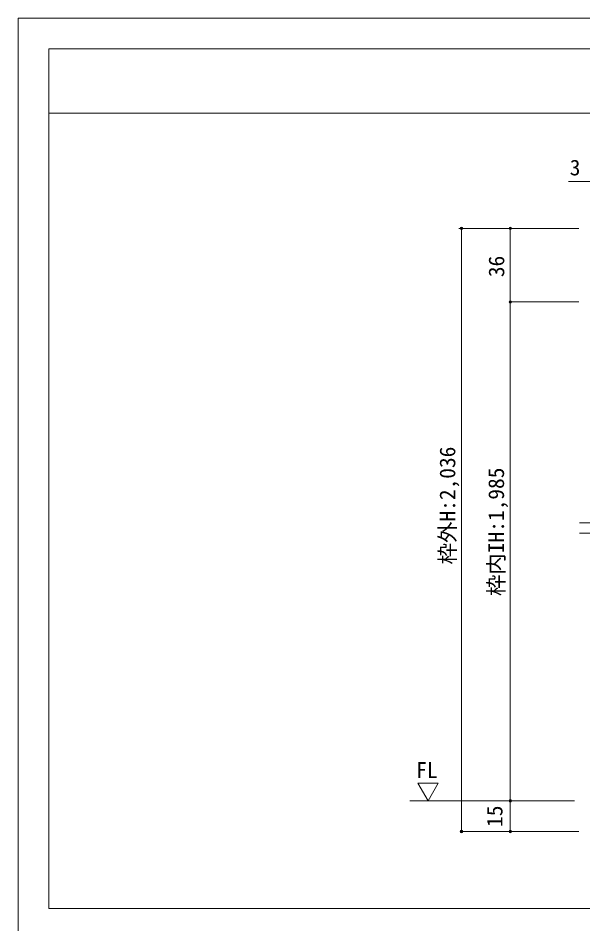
# Model space of a CAD drawing. Units: millimetres on the paper, enlarged 10 times, with parts at other scales. Extents: x -1985 to 2015, y -1370 to 1400.
# Drawn here: x -1985 to -1063, y -78 to 1400 of the extents above; entities that cross this region are included whole.
import ezdxf
from ezdxf.enums import TextEntityAlignment as Align

# ---------------------------------------------------------------- set-up
doc = ezdxf.new("R2010")
doc.units = ezdxf.units.MM
doc.header["$LTSCALE"] = 10
doc.header["$PDMODE"] = 32
doc.header["$PDSIZE"] = 4
doc.linetypes.add('DOUBLE_CHAIN2', pattern=[12.8, 9, -1, 0.6, -0.6, 0.6, -1])
for name, color, linetype, lineweight in [('1-1_0', 7, 'Continuous', 20), ('2-0_18', 7, 'DOUBLE_CHAIN2', 20), ('2-1', 7, 'Continuous', 18)]:
    doc.layers.add(name, color=color, linetype=linetype, lineweight=lineweight)
doc.styles.add('ＭＳ ゴシック', font='')
doc.styles.get('ＭＳ ゴシック').set_extended_font_data('MS Gothic')

msp = doc.modelspace()

# ---------------------------------------------------------------- linework, layer by layer
at = {"layer": '1-1_0'}
for p, q in [((-1935, 1350), (395, 1350)), ((-1935, 1350), (395, 1350)), ((-1935, 1245), (395, 1245)), ((-1935, 1245), (395, 1245))]:
    msp.add_line(p, q, dxfattribs=at)
msp.add_lwpolyline([(-1985, -1370), (2015, -1370), (2015, 1400), (-1985, 1400)], close=True, dxfattribs=at)
msp.add_lwpolyline([(395, -52.5), (-1935, -52.5), (-1935, 1350)], dxfattribs=at)
msp.add_lwpolyline([(395, -52.5), (-1935, -52.5), (-1935, 1350)], dxfattribs=at)
at = {"layer": '2-0_18'}
for p, q in [((-466.67, 576.76), (-1073.33, 576.76)), ((-466.67, 560.09), (-1073.33, 560.09))]:
    msp.add_line(p, q, dxfattribs=at)
at = {"layer": '2-1', "color": 4, "lineweight": 9}
for p, q in [((-1070, 1057), (-1265.58, 1057)), ((-1261.41, 1057), (-1261.41, 73.18)), ((-1070, 1057), (-1186.07, 1057)), ((-1181.9, 937), (-1181.9, 1057)), ((-1181.9, 937), (-1181.9, 123.18)), ((-1070, 937), (-1181.9, 937)), ((-1077.02, 123.18), (-1345.54, 123.18)), ((-1201.9, 123.18), (-1077.02, 123.18)), ((-1181.9, 123.18), (-1181.9, 113.18)), ((-1181.9, 123.18), (-1181.9, 73.18)), ((-1070, 73.18), (-1261.41, 73.18)), ((-1201.9, 73.18), (-1077.02, 73.18))]:
    msp.add_line(p, q, dxfattribs=at)
msp.add_lwpolyline([(-1086.94, 1133.66), (-1056.67, 1133.66), (-1046.67, 1133.66), (-493.33, 1133.66), (-483.33, 1133.66), (-453.06, 1133.66)], dxfattribs=at)
msp.add_lwpolyline([(-1315.83, 123.18), (-1299.34, 151.87), (-1332.53, 151.87)], close=True, dxfattribs=at)
at = {"layer": '2-1', "color": 4}
for p in [(-1261.41, 1057), (-1181.9, 1057), (-1181.9, 937), (-1181.9, 123.18), (-1261.41, 73.18), (-1181.9, 73.18)]:
    msp.add_point(p, dxfattribs=at)

# ---------------------------------------------------------------- texts
at = {"layer": '2-1', "style": 'ＭＳ ゴシック'}
for s, p in [('3', (-1084.86, 1135.75)), ('FL', (-1335.49, 152.98))]:
    msp.add_text(s, height=25.66, dxfattribs=at).set_placement(p, align=Align.BOTTOM_LEFT)
for s, p in [('36', (-1183.98, 977.44)), ('枠外H:2,036', (-1263.92, 508.79)), ('枠内IH:1,985', (-1184.37, 457.19)), ('15', (-1186.9, 80.68))]:
    msp.add_text(s, height=25.66, rotation=90, dxfattribs=at).set_placement(p, align=Align.BOTTOM_LEFT)

doc.saveas('drawing.dxf')
